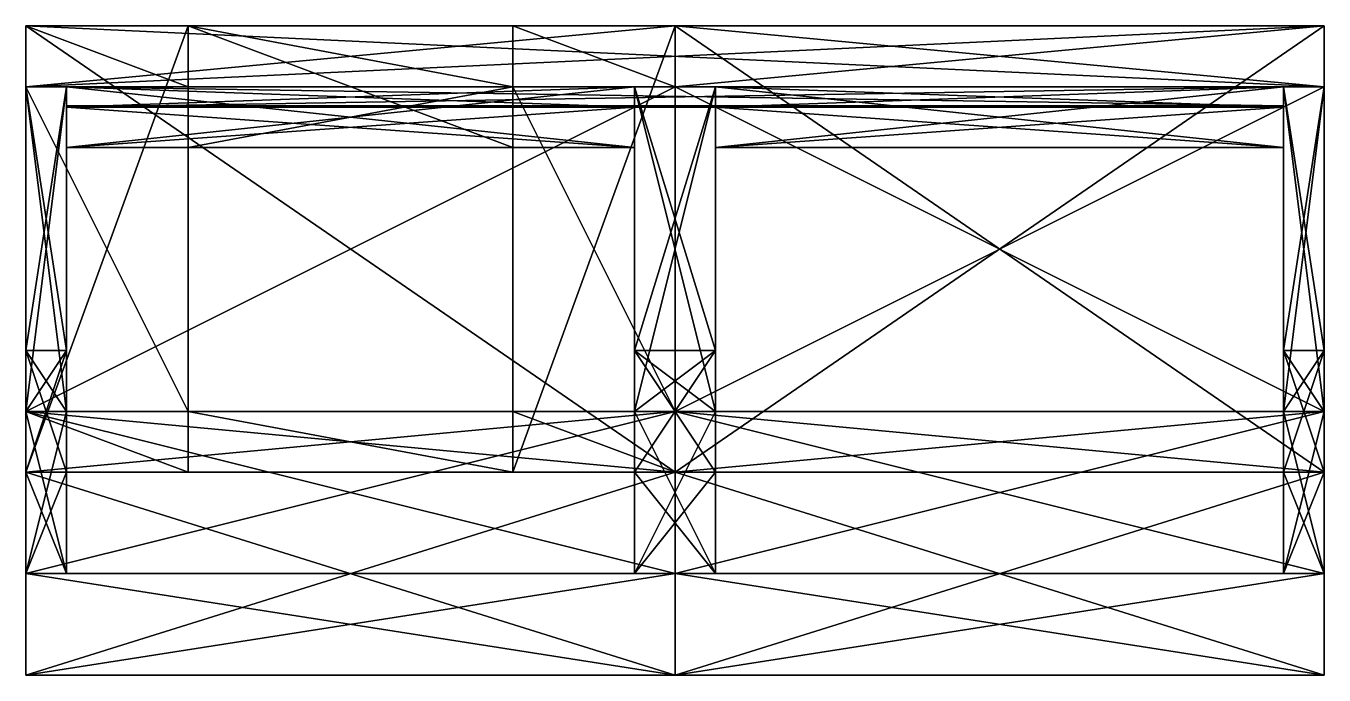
# Model space of a CAD drawing. Extents: x 128 to 640, y -128 to 128.
import ezdxf

# ---------------------------------------------------------------- set-up
doc = ezdxf.new("R2010")
doc.units = 0

msp = doc.modelspace()

# ---------------------------------------------------------------- meshes
at = {"layer": 'OBJECT000', "color": 50}
mesh = msp.add_polyface(dxfattribs=at)
corners = [(384, 104, -64), (384, 128, -64), (640, 128, -64), (640, 104, -64), (384, 128, -128), (384, 104, -96), (640, 104, -96), (640, 128, -128)]
mesh.append_faces([[corners[k] for k in face] for face in [(1, 3, 0), (5, 7, 4), (0, 4, 1), (6, 2, 7), (5, 3, 6), (7, 1, 4)]], dxfattribs={"vtx0": -1})
mesh.append_faces([[corners[k] for k in face] for face in [(1, 2, 3), (5, 6, 7), (0, 5, 4), (6, 3, 2), (5, 0, 3), (7, 2, 1)]], dxfattribs={"vtx2": -1})
at = {"layer": 'OBJECT001', "color": 50}
mesh = msp.add_polyface(dxfattribs=at)
corners = [(128, 128, -128), (128, 104, -96), (640, 104, -96), (640, 128, -128), (640, 128, 128), (640, 104, 96), (128, 104, 96), (128, 128, 128)]
mesh.append_faces([[corners[k] for k in face] for face in [(1, 3, 0), (5, 7, 4), (6, 0, 7), (2, 4, 3), (1, 5, 2), (3, 7, 0)]], dxfattribs={"vtx0": -1})
mesh.append_faces([[corners[k] for k in face] for face in [(1, 2, 3), (5, 6, 7), (6, 1, 0), (2, 5, 4), (1, 6, 5), (3, 4, 7)]], dxfattribs={"vtx2": -1})
at = {"layer": 'OBJECT002', "color": 50}
mesh = msp.add_polyface(dxfattribs=at)
corners = [(384, 128, 64), (384, 104, 64), (640, 104, 64), (640, 128, 64), (640, 128, 128), (640, 104, 96), (384, 104, 96), (384, 128, 128)]
mesh.append_faces([[corners[k] for k in face] for face in [(1, 3, 0), (5, 7, 4), (6, 0, 7), (2, 4, 3), (1, 5, 2), (3, 7, 0)]], dxfattribs={"vtx0": -1})
mesh.append_faces([[corners[k] for k in face] for face in [(1, 2, 3), (5, 6, 7), (6, 1, 0), (2, 5, 4), (1, 6, 5), (3, 4, 7)]], dxfattribs={"vtx2": -1})
at = {"layer": 'OBJECT003', "color": 50}
mesh = msp.add_polyface(dxfattribs=at)
corners = [(640, 104, 96), (640, -24, 96), (640, -48, 128), (640, 128, 128), (384, -24, 96), (384, 104, 96), (384, 128, 128), (384, -48, 128)]
mesh.append_faces([[corners[k] for k in face] for face in [(1, 3, 0), (5, 7, 4), (6, 2, 7), (4, 0, 5), (1, 7, 2), (5, 3, 6)]], dxfattribs={"vtx0": -1})
mesh.append_faces([[corners[k] for k in face] for face in [(1, 2, 3), (5, 6, 7), (6, 3, 2), (4, 1, 0), (1, 4, 7), (5, 0, 3)]], dxfattribs={"vtx2": -1})
at = {"layer": 'OBJECT004', "color": 50}
mesh = msp.add_polyface(dxfattribs=at)
corners = [(640, 128, -128), (640, -48, -128), (640, -24, -96), (640, 104, -96), (384, -48, -128), (384, 128, -128), (384, 104, -96), (384, -24, -96)]
mesh.append_faces([[corners[k] for k in face] for face in [(1, 3, 0), (5, 7, 4), (4, 0, 5), (6, 2, 7), (1, 7, 2), (5, 3, 6)]], dxfattribs={"vtx0": -1})
mesh.append_faces([[corners[k] for k in face] for face in [(1, 2, 3), (5, 6, 7), (4, 1, 0), (6, 3, 2), (1, 4, 7), (5, 0, 3)]], dxfattribs={"vtx2": -1})
at = {"layer": 'OBJECT005', "color": 50}
mesh = msp.add_polyface(dxfattribs=at)
corners = [(640, -24, -96), (640, -48, -128), (640, -128), (640, -88), (384, -48, -128), (384, -24, -96), (384, -88), (384, -128)]
mesh.append_faces([[corners[k] for k in face] for face in [(1, 3, 0), (5, 7, 4), (4, 0, 5), (6, 2, 7), (1, 7, 2), (5, 3, 6)]], dxfattribs={"vtx0": -1})
mesh.append_faces([[corners[k] for k in face] for face in [(1, 2, 3), (5, 6, 7), (4, 1, 0), (6, 3, 2), (1, 4, 7), (5, 0, 3)]], dxfattribs={"vtx2": -1})
at = {"layer": 'OBJECT006', "color": 50}
mesh = msp.add_polyface(dxfattribs=at)
corners = [(640, -48, 128), (640, -24, 96), (640, -88), (640, -128), (384, -128), (384, -88), (384, -24, 96), (384, -48, 128)]
mesh.append_faces([[corners[k] for k in face] for face in [(1, 3, 0), (5, 7, 4), (6, 0, 7), (4, 2, 5), (3, 7, 0), (5, 1, 6)]], dxfattribs={"vtx0": -1})
mesh.append_faces([[corners[k] for k in face] for face in [(1, 2, 3), (5, 6, 7), (6, 1, 0), (4, 3, 2), (3, 4, 7), (5, 2, 1)]], dxfattribs={"vtx2": -1})
at = {"layer": 'OBJECT007', "color": 50}
mesh = msp.add_polyface(dxfattribs=at)
corners = [(128, -24, 96), (128, 104, 96), (128, 128, 128), (128, -48, 128), (384, 104, 96), (384, -24, 96), (384, -48, 128), (384, 128, 128)]
mesh.append_faces([[corners[k] for k in face] for face in [(1, 3, 0), (5, 7, 4), (2, 6, 3), (0, 4, 1), (5, 3, 6), (1, 7, 2)]], dxfattribs={"vtx0": -1})
mesh.append_faces([[corners[k] for k in face] for face in [(1, 2, 3), (5, 6, 7), (2, 7, 6), (0, 5, 4), (5, 0, 3), (1, 4, 7)]], dxfattribs={"vtx2": -1})
at = {"layer": 'OBJECT008', "color": 50}
mesh = msp.add_polyface(dxfattribs=at)
corners = [(128, -48, -128), (128, 128, -128), (128, 104, -96), (128, -24, -96), (192, 128, -128), (192, -48, -128), (192, -24, -96), (192, 104, -96)]
mesh.append_faces([[corners[k] for k in face] for face in [(1, 3, 0), (5, 7, 4), (0, 4, 1), (2, 6, 3), (5, 3, 6), (1, 7, 2)]], dxfattribs={"vtx0": -1})
mesh.append_faces([[corners[k] for k in face] for face in [(1, 2, 3), (5, 6, 7), (0, 5, 4), (2, 7, 6), (5, 0, 3), (1, 4, 7)]], dxfattribs={"vtx2": -1})
at = {"layer": 'OBJECT009', "color": 50}
mesh = msp.add_polyface(dxfattribs=at)
corners = [(128, -48, -128), (128, -24, -96), (128, -88), (128, -128), (384, -24, -96), (384, -48, -128), (384, -128), (384, -88)]
mesh.append_faces([[corners[k] for k in face] for face in [(1, 3, 0), (5, 7, 4), (0, 4, 1), (2, 6, 3), (5, 3, 6), (1, 7, 2)]], dxfattribs={"vtx0": -1})
mesh.append_faces([[corners[k] for k in face] for face in [(1, 2, 3), (5, 6, 7), (0, 5, 4), (2, 7, 6), (5, 0, 3), (1, 4, 7)]], dxfattribs={"vtx2": -1})
at = {"layer": 'OBJECT010', "color": 50}
mesh = msp.add_polyface(dxfattribs=at)
corners = [(128, -128), (128, -88), (128, -24, 96), (128, -48, 128), (384, -48, 128), (384, -24, 96), (384, -88), (384, -128)]
mesh.append_faces([[corners[k] for k in face] for face in [(1, 3, 0), (5, 7, 4), (2, 4, 3), (0, 6, 1), (7, 3, 4), (1, 5, 2)]], dxfattribs={"vtx0": -1})
mesh.append_faces([[corners[k] for k in face] for face in [(1, 2, 3), (5, 6, 7), (2, 5, 4), (0, 7, 6), (7, 0, 3), (1, 6, 5)]], dxfattribs={"vtx2": -1})
at = {"layer": 'OBJECT011', "color": 50}
mesh = msp.add_polyface(dxfattribs=at)
corners = [(368, -24, -96), (368, 0, -64), (400, 0, -64), (400, -24, -96), (400, 104, -96), (400, 104, -64), (368, 104, -64), (368, 104, -96)]
mesh.append_faces([[corners[k] for k in face] for face in [(1, 3, 0), (5, 7, 4), (2, 4, 3), (0, 6, 1), (1, 5, 2), (7, 3, 4)]], dxfattribs={"vtx0": -1})
mesh.append_faces([[corners[k] for k in face] for face in [(1, 2, 3), (5, 6, 7), (2, 5, 4), (0, 7, 6), (1, 6, 5), (7, 0, 3)]], dxfattribs={"vtx2": -1})
at = {"layer": 'OBJECT012', "color": 50}
mesh = msp.add_polyface(dxfattribs=at)
corners = [(368, -88), (368, -48), (400, -48), (400, -88), (400, -24, -96), (400, 0, -64), (368, 0, -64), (368, -24, -96)]
mesh.append_faces([[corners[k] for k in face] for face in [(1, 3, 0), (5, 7, 4), (2, 4, 3), (6, 0, 7), (7, 3, 4), (5, 1, 6)]], dxfattribs={"vtx0": -1})
mesh.append_faces([[corners[k] for k in face] for face in [(1, 2, 3), (5, 6, 7), (2, 5, 4), (6, 1, 0), (7, 0, 3), (5, 2, 1)]], dxfattribs={"vtx2": -1})
at = {"layer": 'OBJECT013', "color": 50}
mesh = msp.add_polyface(dxfattribs=at)
corners = [(400, -24, 96), (400, 0, 64), (368, 0, 64), (368, -24, 96), (368, 104, 96), (368, 104, 64), (400, 104, 64), (400, 104, 96)]
mesh.append_faces([[corners[k] for k in face] for face in [(1, 3, 0), (5, 7, 4), (6, 0, 7), (2, 4, 3), (5, 1, 6), (3, 7, 0)]], dxfattribs={"vtx0": -1})
mesh.append_faces([[corners[k] for k in face] for face in [(1, 2, 3), (5, 6, 7), (6, 1, 0), (2, 5, 4), (5, 2, 1), (3, 4, 7)]], dxfattribs={"vtx2": -1})
at = {"layer": 'OBJECT014', "color": 50}
mesh = msp.add_polyface(dxfattribs=at)
corners = [(368, -48), (368, -88), (400, -88), (400, -48), (368, -24, 96), (368, 0, 64), (400, 0, 64), (400, -24, 96)]
mesh.append_faces([[corners[k] for k in face] for face in [(1, 3, 0), (5, 7, 4), (6, 2, 7), (0, 4, 1), (1, 7, 2), (3, 5, 0)]], dxfattribs={"vtx0": -1})
mesh.append_faces([[corners[k] for k in face] for face in [(1, 2, 3), (5, 6, 7), (6, 3, 2), (0, 5, 4), (1, 4, 7), (3, 6, 5)]], dxfattribs={"vtx2": -1})
at = {"layer": 'OBJECT015', "color": 50}
mesh = msp.add_polyface(dxfattribs=at)
corners = [(144, 104, -64), (144, 96, -64), (624, 96, -64), (624, 104, -64), (144, 96.47, 64), (144, 104, 64), (624, 104, 64), (624, 96.47, 64)]
mesh.append_faces([[corners[k] for k in face] for face in [(1, 3, 0), (5, 7, 4), (0, 4, 1), (2, 6, 3), (3, 5, 0), (1, 7, 2)]], dxfattribs={"vtx0": -1})
mesh.append_faces([[corners[k] for k in face] for face in [(1, 2, 3), (5, 6, 7), (0, 5, 4), (2, 7, 6), (3, 6, 5), (1, 4, 7)]], dxfattribs={"vtx2": -1})
at = {"layer": 'OBJECT016', "color": 50}
mesh = msp.add_polyface(dxfattribs=at)
corners = [(400, 80, -96), (400, 96, -64), (624, 96, -64), (624, 80, -96), (624, 104, -96), (624, 104, -64), (400, 104, -64), (400, 104, -96)]
mesh.append_faces([[corners[k] for k in face] for face in [(1, 3, 0), (5, 7, 4), (0, 6, 1), (2, 4, 3), (1, 5, 2), (7, 3, 4)]], dxfattribs={"vtx0": -1})
mesh.append_faces([[corners[k] for k in face] for face in [(1, 2, 3), (5, 6, 7), (0, 7, 6), (2, 5, 4), (1, 6, 5), (7, 0, 3)]], dxfattribs={"vtx2": -1})
at = {"layer": 'OBJECT017', "color": 50}
mesh = msp.add_polyface(dxfattribs=at)
corners = [(624, 80, 96), (624, 96, 64), (400, 96, 64), (400, 80, 96), (400, 104, 96), (400, 104, 64), (624, 104, 64), (624, 104, 96)]
mesh.append_faces([[corners[k] for k in face] for face in [(1, 3, 0), (5, 7, 4), (2, 4, 3), (6, 0, 7), (5, 1, 6), (3, 7, 0)]], dxfattribs={"vtx0": -1})
mesh.append_faces([[corners[k] for k in face] for face in [(1, 2, 3), (5, 6, 7), (2, 5, 4), (6, 1, 0), (5, 2, 1), (3, 4, 7)]], dxfattribs={"vtx2": -1})
at = {"layer": 'OBJECT018', "color": 50}
mesh = msp.add_polyface(dxfattribs=at)
corners = [(368, 80, 96), (368, 96, 64), (144, 96, 64), (144, 80, 96), (144, 104, 96), (144, 104, 64), (368, 104, 64), (368, 104, 96)]
mesh.append_faces([[corners[k] for k in face] for face in [(1, 3, 0), (5, 7, 4), (2, 4, 3), (6, 0, 7), (5, 1, 6), (3, 7, 0)]], dxfattribs={"vtx0": -1})
mesh.append_faces([[corners[k] for k in face] for face in [(1, 2, 3), (5, 6, 7), (2, 5, 4), (6, 1, 0), (5, 2, 1), (3, 4, 7)]], dxfattribs={"vtx2": -1})
at = {"layer": 'OBJECT019', "color": 50}
mesh = msp.add_polyface(dxfattribs=at)
corners = [(144, 80, -96), (144, 96, -64), (368, 96, -64), (368, 80, -96), (368, 104, -96), (368, 104, -64), (144, 104, -64), (144, 104, -96)]
mesh.append_faces([[corners[k] for k in face] for face in [(1, 3, 0), (5, 7, 4), (0, 6, 1), (2, 4, 3), (1, 5, 2), (7, 3, 4)]], dxfattribs={"vtx0": -1})
mesh.append_faces([[corners[k] for k in face] for face in [(1, 2, 3), (5, 6, 7), (0, 7, 6), (2, 5, 4), (1, 6, 5), (7, 0, 3)]], dxfattribs={"vtx2": -1})
at = {"layer": 'OBJECT020', "color": 50}
mesh = msp.add_polyface(dxfattribs=at)
corners = [(320, -48, -128), (320, 128, -128), (320, 104, -96), (320, -24, -96), (384, 128, -128), (384, -48, -128), (384, -24, -96), (384, 104, -96)]
mesh.append_faces([[corners[k] for k in face] for face in [(1, 3, 0), (5, 7, 4), (0, 4, 1), (2, 6, 3), (5, 3, 6), (1, 7, 2)]], dxfattribs={"vtx0": -1})
mesh.append_faces([[corners[k] for k in face] for face in [(1, 2, 3), (5, 6, 7), (0, 5, 4), (2, 7, 6), (5, 0, 3), (1, 4, 7)]], dxfattribs={"vtx2": -1})
at = {"layer": 'OBJECT021', "color": 50}
mesh = msp.add_polyface(dxfattribs=at)
corners = [(192, 80, -128), (192, 80, -96), (320, 80, -96), (320, 80, -128), (320, 128, -128), (320, 104, -96), (192, 104, -96), (192, 128, -128)]
mesh.append_faces([[corners[k] for k in face] for face in [(1, 3, 0), (5, 7, 4), (0, 6, 1), (2, 4, 3), (1, 5, 2), (7, 3, 4)]], dxfattribs={"vtx0": -1})
mesh.append_faces([[corners[k] for k in face] for face in [(1, 2, 3), (5, 6, 7), (0, 7, 6), (2, 5, 4), (1, 6, 5), (7, 0, 3)]], dxfattribs={"vtx2": -1})
at = {"layer": 'OBJECT022', "color": 50}
mesh = msp.add_polyface(dxfattribs=at)
corners = [(320, -24, -128), (320, -24, -96), (192, -24, -96), (192, -24, -128), (192, -48, -128), (320, -48, -128)]
mesh.append_faces([[corners[k] for k in face] for face in [(4, 3, 2), (1, 0, 5)]])
mesh.append_faces([[corners[k] for k in face] for face in [(1, 3, 0), (2, 5, 4), (3, 5, 0)]], dxfattribs={"vtx0": -1})
mesh.append_faces([[corners[k] for k in face] for face in [(1, 2, 3), (2, 1, 5), (3, 4, 5)]], dxfattribs={"vtx2": -1})
at = {"layer": 'OBJECT023', "color": 50}
mesh = msp.add_polyface(dxfattribs=at)
corners = [(128, -24, -96), (128, 0, -64), (144, 0, -64), (144, -24, -96), (144, 104, -96), (144, 104, -64), (128, 104, -64), (128, 104, -96)]
mesh.append_faces([[corners[k] for k in face] for face in [(1, 3, 0), (5, 7, 4), (0, 6, 1), (2, 4, 3), (1, 5, 2), (7, 3, 4)]], dxfattribs={"vtx0": -1})
mesh.append_faces([[corners[k] for k in face] for face in [(1, 2, 3), (5, 6, 7), (0, 7, 6), (2, 5, 4), (1, 6, 5), (7, 0, 3)]], dxfattribs={"vtx2": -1})
at = {"layer": 'OBJECT024', "color": 50}
mesh = msp.add_polyface(dxfattribs=at)
corners = [(128, -88), (128, -48), (144, -48), (144, -88), (144, -24, -96), (144, 0, -64), (128, 0, -64), (128, -24, -96)]
mesh.append_faces([[corners[k] for k in face] for face in [(1, 3, 0), (5, 7, 4), (6, 0, 7), (2, 4, 3), (7, 3, 4), (5, 1, 6)]], dxfattribs={"vtx0": -1})
mesh.append_faces([[corners[k] for k in face] for face in [(1, 2, 3), (5, 6, 7), (6, 1, 0), (2, 5, 4), (7, 0, 3), (5, 2, 1)]], dxfattribs={"vtx2": -1})
at = {"layer": 'OBJECT025', "color": 50}
mesh = msp.add_polyface(dxfattribs=at)
corners = [(128, -48), (128, -88), (144, -88), (144, -48), (128, -24, 96), (128, 0, 64), (144, 0, 64), (144, -24, 96)]
mesh.append_faces([[corners[k] for k in face] for face in [(1, 3, 0), (5, 7, 4), (0, 4, 1), (6, 2, 7), (1, 7, 2), (3, 5, 0)]], dxfattribs={"vtx0": -1})
mesh.append_faces([[corners[k] for k in face] for face in [(1, 2, 3), (5, 6, 7), (0, 5, 4), (6, 3, 2), (1, 4, 7), (3, 6, 5)]], dxfattribs={"vtx2": -1})
at = {"layer": 'OBJECT026', "color": 50}
mesh = msp.add_polyface(dxfattribs=at)
corners = [(144, -24, 96), (144, 0, 64), (128, 0, 64), (128, -24, 96), (128, 104, 96), (128, 104, 64), (144, 104, 64), (144, 104, 96)]
mesh.append_faces([[corners[k] for k in face] for face in [(1, 3, 0), (5, 7, 4), (2, 4, 3), (6, 0, 7), (5, 1, 6), (3, 7, 0)]], dxfattribs={"vtx0": -1})
mesh.append_faces([[corners[k] for k in face] for face in [(1, 2, 3), (5, 6, 7), (2, 5, 4), (6, 1, 0), (5, 2, 1), (3, 4, 7)]], dxfattribs={"vtx2": -1})
at = {"layer": 'OBJECT027', "color": 50}
mesh = msp.add_polyface(dxfattribs=at)
corners = [(624, -24, -96), (624, 0, -64), (640, 0, -64), (640, -24, -96), (640, 104, -96), (640, 104, -64), (624, 104, -64), (624, 104, -96)]
mesh.append_faces([[corners[k] for k in face] for face in [(1, 3, 0), (5, 7, 4), (0, 6, 1), (2, 4, 3), (1, 5, 2), (7, 3, 4)]], dxfattribs={"vtx0": -1})
mesh.append_faces([[corners[k] for k in face] for face in [(1, 2, 3), (5, 6, 7), (0, 7, 6), (2, 5, 4), (1, 6, 5), (7, 0, 3)]], dxfattribs={"vtx2": -1})
at = {"layer": 'OBJECT028', "color": 50}
mesh = msp.add_polyface(dxfattribs=at)
corners = [(624, -88), (624, -48), (640, -48), (640, -88), (640, -24, -96), (640, 0, -64), (624, 0, -64), (624, -24, -96)]
mesh.append_faces([[corners[k] for k in face] for face in [(1, 3, 0), (5, 7, 4), (6, 0, 7), (2, 4, 3), (7, 3, 4), (5, 1, 6)]], dxfattribs={"vtx0": -1})
mesh.append_faces([[corners[k] for k in face] for face in [(1, 2, 3), (5, 6, 7), (6, 1, 0), (2, 5, 4), (7, 0, 3), (5, 2, 1)]], dxfattribs={"vtx2": -1})
at = {"layer": 'OBJECT029', "color": 50}
mesh = msp.add_polyface(dxfattribs=at)
corners = [(624, -48), (624, -88), (640, -88), (640, -48), (624, -24, 96), (624, 0, 64), (640, 0, 64), (640, -24, 96)]
mesh.append_faces([[corners[k] for k in face] for face in [(1, 3, 0), (5, 7, 4), (0, 4, 1), (6, 2, 7), (1, 7, 2), (3, 5, 0)]], dxfattribs={"vtx0": -1})
mesh.append_faces([[corners[k] for k in face] for face in [(1, 2, 3), (5, 6, 7), (0, 5, 4), (6, 3, 2), (1, 4, 7), (3, 6, 5)]], dxfattribs={"vtx2": -1})
at = {"layer": 'OBJECT030', "color": 50}
mesh = msp.add_polyface(dxfattribs=at)
corners = [(640, -24, 96), (640, 0, 64), (624, 0, 64), (624, -24, 96), (624, 104, 96), (624, 104, 64), (640, 104, 64), (640, 104, 96)]
mesh.append_faces([[corners[k] for k in face] for face in [(1, 3, 0), (5, 7, 4), (2, 4, 3), (6, 0, 7), (5, 1, 6), (3, 7, 0)]], dxfattribs={"vtx0": -1})
mesh.append_faces([[corners[k] for k in face] for face in [(1, 2, 3), (5, 6, 7), (2, 5, 4), (6, 1, 0), (5, 2, 1), (3, 4, 7)]], dxfattribs={"vtx2": -1})

doc.saveas('drawing.dxf')
